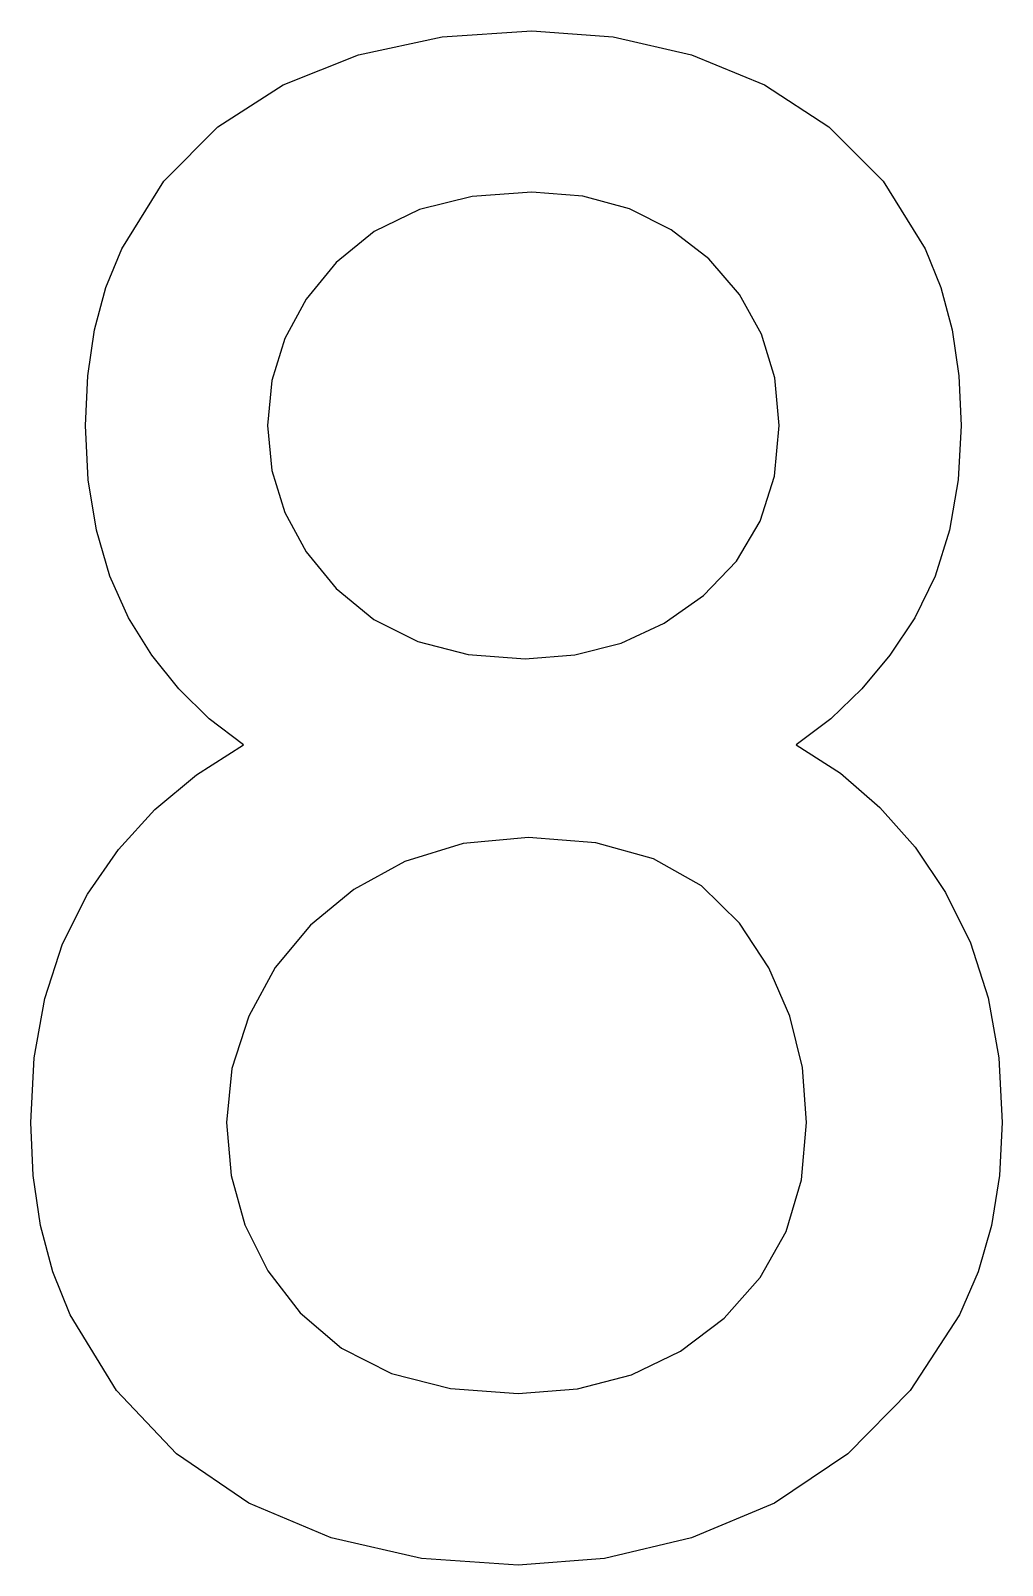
# Model space of a CAD drawing. Extents: x 0.67 to 4.6, y 4 to 10.21.
import ezdxf

# ---------------------------------------------------------------- set-up
doc = ezdxf.new("R2010")
doc.units = 0
doc.layers.get('0').update_dxf_attribs({"linetype": 'CONTINUOUS'})

msp = doc.modelspace()

# ---------------------------------------------------------------- linework, layer by layer
at = {"color": 0}
for p, q in [((1.99306, 10.1111), (2.3316, 10.1841)), ((2.3316, 10.1841), (2.69444, 10.2083)), ((2.69444, 10.2083), (3.02257, 10.1841)), ((3.02257, 10.1841), (3.34028, 10.1111)), ((1.6875, 9.98958), (1.99306, 10.1111)), ((3.34028, 10.1111), (3.63536, 9.98958)), ((1.42361, 9.81944), (1.6875, 9.98958)), ((3.63536, 9.98958), (3.89583, 9.81944)), ((1.20481, 9.59896), (1.42361, 9.81944)), ((3.89583, 9.81944), (4.11458, 9.5989)), ((1.03472, 9.32639), (1.20481, 9.59896)), ((4.11458, 9.5989), (4.28472, 9.32639)), ((2.45221, 9.53782), (2.23953, 9.48443)), ((2.69444, 9.55556), (2.45221, 9.53782)), ((2.90061, 9.53863), (2.69444, 9.55556)), ((3.08854, 9.48785), (2.90061, 9.53863)), ((2.23953, 9.48443), (2.05638, 9.39546)), ((3.25819, 9.40321), (3.08854, 9.48785)), ((2.05638, 9.39546), (1.90278, 9.27083)), ((3.40972, 9.28472), (3.25819, 9.40321)), ((0.970919, 9.16976), (1.03472, 9.32639)), ((4.28472, 9.32639), (4.34853, 9.16976)), ((1.90278, 9.27083), (1.78125, 9.12283)), ((3.53429, 9.14106), (3.40972, 9.28472)), ((0.925347, 8.99832), (0.970919, 9.16976)), ((3.62326, 8.9809), (3.53429, 9.14106)), ((4.34853, 9.16976), (4.3941, 8.99832)), ((1.78125, 9.12283), (1.69444, 8.96354)), ((0.898003, 8.81213), (0.925347, 8.99832)), ((1.69444, 8.96354), (1.64236, 8.79297)), ((3.67665, 8.80425), (3.62326, 8.9809)), ((4.3941, 8.99832), (4.42144, 8.81213)), ((0.888889, 8.61111), (0.898003, 8.81213)), ((1.64236, 8.79297), (1.625, 8.61111)), ((3.69444, 8.61111), (3.67665, 8.80425)), ((4.42144, 8.81213), (4.43056, 8.61111)), ((0.899739, 8.39063), (0.888889, 8.61111)), ((1.625, 8.61111), (1.64236, 8.42931)), ((3.67535, 8.40668), (3.69444, 8.61111)), ((4.43056, 8.61111), (4.41883, 8.39063)), ((0.932292, 8.1875), (0.899739, 8.39063)), ((1.64236, 8.42931), (1.69444, 8.25874)), ((3.61806, 8.22396), (3.67535, 8.40668)), ((4.41883, 8.39063), (4.38368, 8.1875)), ((1.69444, 8.25874), (1.78125, 8.09944)), ((3.52257, 8.06293), (3.61806, 8.22396)), ((0.986544, 8.00174), (0.932292, 8.1875)), ((4.38368, 8.1875), (4.32508, 8.00174)), ((1.78125, 8.09944), (1.90278, 7.95139)), ((3.38889, 7.92361), (3.52257, 8.06293)), ((1.0625, 7.83333), (0.986544, 8.00174)), ((1.90278, 7.95139), (2.05464, 7.82682)), ((4.32508, 8.00174), (4.24306, 7.83333)), ((3.22911, 7.81125), (3.38889, 7.92361)), ((1.15663, 7.68147), (1.0625, 7.83333)), ((2.05464, 7.82682), (2.23264, 7.73785)), ((4.24306, 7.83333), (4.14279, 7.68142)), ((3.0555, 7.73096), (3.22911, 7.81125)), ((2.23264, 7.73785), (2.43664, 7.68446)), ((2.868, 7.68278), (3.0555, 7.73096)), ((1.26557, 7.54514), (1.15663, 7.68147)), ((2.43664, 7.68446), (2.66667, 7.66667)), ((2.66667, 7.66667), (2.868, 7.68278)), ((4.14279, 7.68142), (4.02951, 7.54514)), ((1.38926, 7.42447), (1.26557, 7.54514)), ((4.02951, 7.54514), (3.90321, 7.42447)), ((1.52778, 7.31944), (1.38926, 7.42447)), ((3.90321, 7.42447), (3.76389, 7.31944)), ((1.33724, 7.1984), (1.52778, 7.31944)), ((3.76389, 7.31944), (3.94228, 7.20404)), ((3.94228, 7.20404), (4.10243, 7.06603)), ((1.1684, 7.05735), (1.33724, 7.1984)), ((1.02127, 6.89632), (1.1684, 7.05735)), ((4.10243, 7.06603), (4.24436, 6.90543)), ((0.895833, 6.71528), (1.02127, 6.89632)), ((2.41667, 6.92019), (2.18056, 6.84722)), ((2.68056, 6.94444), (2.41667, 6.92019)), ((2.95269, 6.92279), (2.68056, 6.94444)), ((3.18576, 6.85769), (2.95269, 6.92279)), ((4.24436, 6.90543), (4.36806, 6.72222)), ((2.18056, 6.84722), (1.97396, 6.73438)), ((3.37978, 6.74918), (3.18576, 6.85769)), ((0.795572, 6.51438), (0.895833, 6.71528)), ((1.97396, 6.73438), (1.79861, 6.59028)), ((3.53472, 6.59722), (3.37978, 6.74918)), ((4.36806, 6.72222), (4.46832, 6.51822)), ((1.79861, 6.59028), (1.65619, 6.4184)), ((3.65321, 6.41667), (3.53472, 6.59722)), ((0.723958, 6.29346), (0.795572, 6.51438)), ((4.46832, 6.51822), (4.53993, 6.29514)), ((1.65619, 6.4184), (1.54861, 6.22222)), ((3.73785, 6.22222), (3.65321, 6.41667)), ((0.680989, 6.05257), (0.723958, 6.29346)), ((4.53993, 6.29514), (4.5829, 6.05294)), ((1.54861, 6.22222), (1.4809, 6.01047)), ((3.78863, 6.01389), (3.73785, 6.22222)), ((0.666667, 5.79167), (0.680989, 6.05257)), ((4.5829, 6.05294), (4.59722, 5.79167)), ((1.4809, 6.01047), (1.45833, 5.79167)), ((3.80556, 5.79167), (3.78863, 6.01389)), ((0.676594, 5.57644), (0.666667, 5.79167)), ((1.45833, 5.79167), (1.477, 5.57688)), ((3.78472, 5.55994), (3.80556, 5.79167)), ((4.59722, 5.79167), (4.58632, 5.57644)), ((0.706543, 5.37506), (0.676594, 5.57644)), ((1.477, 5.57688), (1.53299, 5.37679)), ((3.72222, 5.35075), (3.78472, 5.55994)), ((4.58632, 5.57644), (4.55376, 5.37506)), ((0.756456, 5.18756), (0.706543, 5.37506)), ((1.53299, 5.37679), (1.62631, 5.19146)), ((3.61806, 5.16411), (3.72222, 5.35075)), ((4.55376, 5.37506), (4.49951, 5.18756)), ((0.826389, 5.01389), (0.756456, 5.18756)), ((1.62631, 5.19146), (1.75694, 5.02083)), ((3.47222, 5), (3.61806, 5.16411)), ((4.49951, 5.18756), (4.42361, 5.01389)), ((1.01389, 4.7066), (0.826389, 5.01389)), ((1.75694, 5.02083), (1.92399, 4.87804)), ((3.29514, 4.86632), (3.47222, 5)), ((4.42361, 5.01389), (4.22396, 4.7066)), ((1.92399, 4.87804), (2.12668, 4.77604)), ((3.09722, 4.77083), (3.29514, 4.86632)), ((2.12668, 4.77604), (2.36496, 4.71485)), ((2.87847, 4.71354), (3.09722, 4.77083)), ((1.25694, 4.45139), (1.01389, 4.7066)), ((2.36496, 4.71485), (2.63889, 4.69444)), ((2.63889, 4.69444), (2.87847, 4.71354)), ((4.22396, 4.7066), (3.97222, 4.45139)), ((1.54861, 4.25174), (1.25694, 4.45139)), ((3.97222, 4.45139), (3.67535, 4.25174)), ((1.88194, 4.11111), (1.54861, 4.25174)), ((3.67535, 4.25174), (3.34028, 4.11111)), ((2.24826, 4.02783), (1.88194, 4.11111)), ((3.34028, 4.11111), (2.98785, 4.02783)), ((2.63889, 4), (2.24826, 4.02783)), ((2.98785, 4.02783), (2.63889, 4))]:
    msp.add_line(p, q, dxfattribs=at)

doc.saveas('drawing.dxf')
